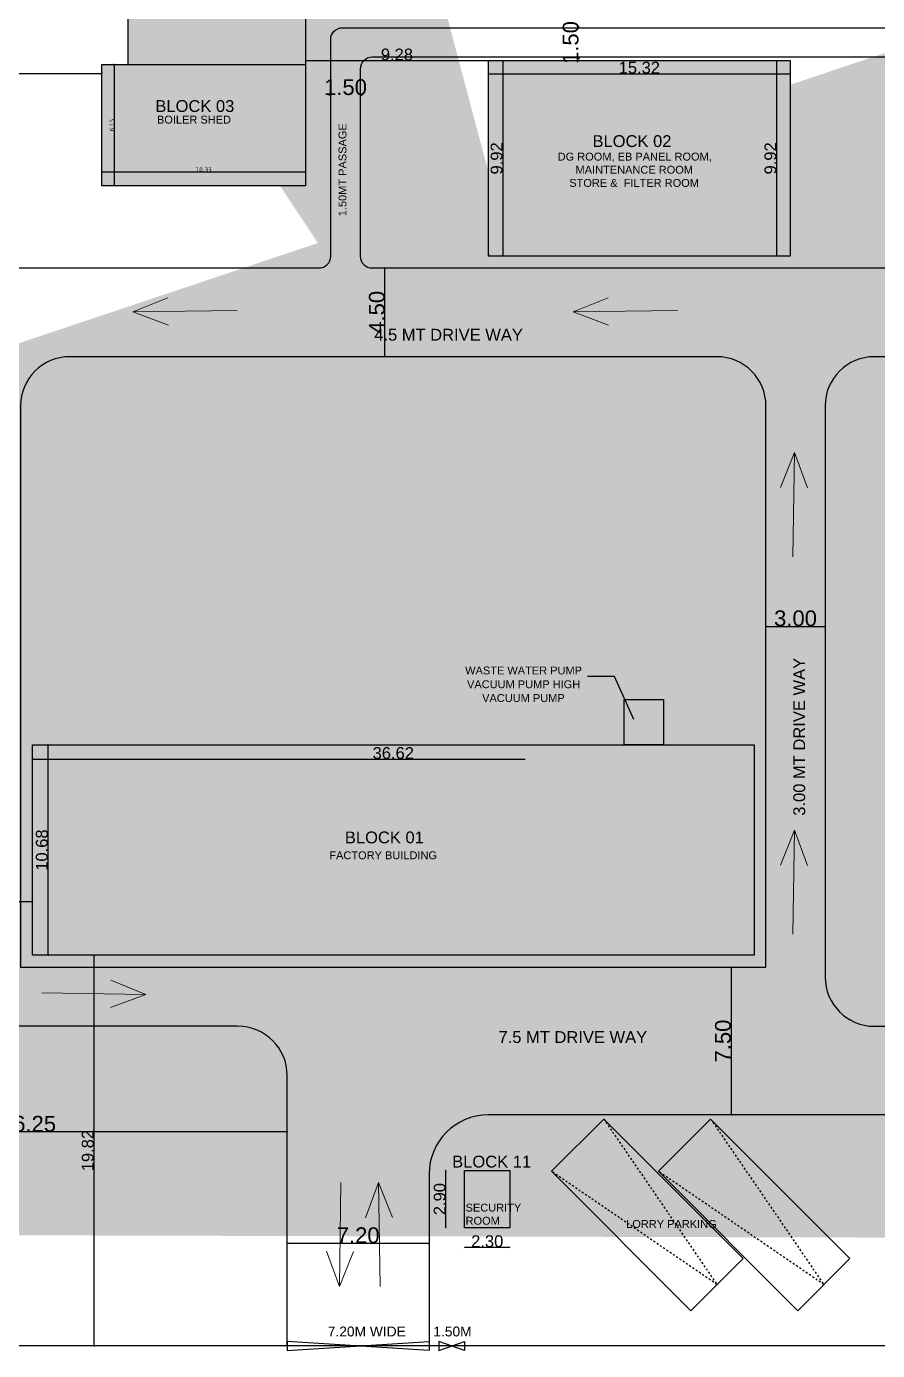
# Model space of a CAD drawing. Header units: metres. Extents: x 0 to 11269, y -5244 to -4054.
# Drawn here: x 10673.7 to 10716.9, y -4828.2 to -4761 of the extents above; entities that cross this region are included whole.
import ezdxf

# ---------------------------------------------------------------- set-up
doc = ezdxf.new("R2010")
doc.units = ezdxf.units.M
doc.header["$MEASUREMENT"] = 0
doc.header["$PDMODE"] = 2
doc.linetypes.add('HIDDEN', pattern=[0.375, 0.25, -0.125])
doc.linetypes.add('HIDDEN2', pattern=[0.1875, 0.125, -0.0625])
for name, color, linetype in [('3CON', 3, 'Continuous'), ('DIM', 3, 'Continuous'), ('DIST_EXIT', 7, 'Continuous'), ('ROAD', 5, 'Continuous')]:
    doc.layers.add(name, color=color, linetype=linetype)
doc.layers.add('Road-JSCPL', color=160, linetype='Continuous', lineweight=25)
doc.styles.get("Standard").update_dxf_attribs({"font": 'arial.ttf'})
doc.styles.add('STYLE1', font='tahoma.ttf', dxfattribs={"height": 0.23})
doc.dimstyles.new('300', dxfattribs={"dimscale": 0.1, "dimtxt": 500, "dimasz": 2000, "dimexe": 400, "dimexo": 1500, "dimgap": 0, "dimtad": 1, "dimlfac": 0.001, "dimzin": 0, "dimdsep": 46, "dimtxsty": 'Standard', "dimcen": 800, "dimse1": 1, "dimse2": 1, "dimclrd": 1, "dimclre": 5, "dimclrt": 3, "dimadec": 0, "dimazin": 0, "dimtfac": 1, "dimtix": 1, "dimtofl": 0, "dimtmove": 1, "dimatfit": 3, "dimfxl": 0, "dimtolj": 1, "dimtzin": 0, "dimarcsym": 0})
doc.dimstyles.new('FLOOR PLAN', dxfattribs={"dimtxt": 0.4, "dimasz": 0.1, "dimexe": 0.18, "dimexo": 0.0625, "dimgap": 0, "dimtad": 1, "dimzin": 0, "dimdsep": 46, "dimtxsty": 'Standard', "dimblk": 'ARCHTICK', "dimcen": 0.09, "dimse1": 1, "dimse2": 1, "dimclrd": 254, "dimclrt": 3, "dimadec": 0, "dimazin": 0, "dimtfac": 1, "dimtix": 1, "dimtofl": 0, "dimtmove": 1, "dimatfit": 0, "dimfxl": 0, "dimtolj": 1, "dimtzin": 0, "dimlwd": -1, "dimarcsym": 0})

# ---------------------------------------------------------------- blocks, each defined once
blk = doc.blocks.new('_ArchTick')
at = {"color": 0, "lineweight": 0, "const_width": 0.15}
blk.add_lwpolyline([(-0.5, -0.5), (0.5, 0.5)], dxfattribs=at)
blk = doc.blocks.new('*D10')
at = {"layer": 'DEFPOINTS', "color": 0, "linetype": 'ByBlock', "ltscale": 100}
for p in [(10675.987, -4797.429), (10674.789, -4808.106), (10675.987, -4808.106)]:
    blk.add_point(p, dxfattribs=at)
at = {"layer": 'DIM', "color": 254, "linetype": 'HIDDEN', "ltscale": 100}
blk.add_line((10674.789, -4797.429), (10674.789, -4808.106), dxfattribs=at)
at = {"layer": 'DIM', "color": 254, "linetype": 'ByBlock', "ltscale": 100, "xscale": 0.1, "yscale": 0.1, "zscale": 0.1}
for p, rotation in [((10674.789, -4797.429), 90), ((10674.789, -4808.106), 270)]:
    blk.add_blockref('_ArchTick', p, dxfattribs=dict(at, rotation=rotation))
at = {"layer": 'DIM', "color": 3, "linetype": 'ByBlock', "ltscale": 100, "insert": (10674.482, -4802.768), "char_height": 0.6, "attachment_point": 5, "rotation": 90}
blk.add_mtext('\\A1;10.68', dxfattribs=at)
blk = doc.blocks.new('*D9')
at = {"layer": 'DEFPOINTS', "color": 0, "linetype": 'ByBlock', "ltscale": 100}
for p in [(10674.001, -4798.604), (10710.626, -4798.154), (10710.626, -4798.604)]:
    blk.add_point(p, dxfattribs=at)
at = {"layer": 'DIM', "color": 254, "linetype": 'HIDDEN', "ltscale": 100}
blk.add_line((10674.001, -4798.154), (10710.626, -4798.154), dxfattribs=at)
at = {"layer": 'DIM', "color": 254, "linetype": 'ByBlock', "ltscale": 100, "xscale": 0.1, "yscale": 0.1, "zscale": 0.1, "rotation": 180}
blk.add_blockref('_ArchTick', (10674.001, -4798.154), dxfattribs=at)
at = {"layer": 'DIM', "color": 254, "linetype": 'ByBlock', "ltscale": 100, "xscale": 0.1, "yscale": 0.1, "zscale": 0.1}
blk.add_blockref('_ArchTick', (10710.626, -4798.154), dxfattribs=at)
at = {"layer": 'DIM', "color": 3, "linetype": 'ByBlock', "ltscale": 100, "insert": (10692.314, -4797.848), "char_height": 0.6, "attachment_point": 5}
blk.add_mtext('\\A1;36.62', dxfattribs=at)
blk = doc.blocks.new('*D500')
at = {"layer": 'DEFPOINTS', "color": 0, "linetype": 'ByBlock', "ltscale": 100}
for p in [(10678.859, -4762.914), (10678.159, -4769.064), (10678.805, -4769.064)]:
    blk.add_point(p, dxfattribs=at)
at = {"layer": 'DIM', "color": 254, "linetype": 'HIDDEN', "ltscale": 100}
blk.add_line((10678.159, -4762.914), (10678.159, -4769.064), dxfattribs=at)
at = {"layer": 'DIM', "color": 254, "linetype": 'ByBlock', "ltscale": 100, "xscale": 0.1, "yscale": 0.1, "zscale": 0.1}
for p, rotation in [((10678.159, -4762.914), 90), ((10678.159, -4769.064), 270)]:
    blk.add_blockref('_ArchTick', p, dxfattribs=dict(at, rotation=rotation))
at = {"layer": 'DIM', "color": 3, "linetype": 'ByBlock', "ltscale": 100, "insert": (10678.039, -4765.989), "char_height": 0.23, "attachment_point": 5, "rotation": 90, "style": 'STYLE1'}
blk.add_mtext('\\A1;6.15', dxfattribs=at)
blk = doc.blocks.new('*D501')
at = {"layer": 'DEFPOINTS', "color": 0, "linetype": 'ByBlock', "ltscale": 100}
for p in [(10677.529, -4767.742), (10687.859, -4767.742), (10687.859, -4768.366)]:
    blk.add_point(p, dxfattribs=at)
at = {"layer": 'DIM', "color": 254, "linetype": 'HIDDEN', "ltscale": 100}
blk.add_line((10677.529, -4768.366), (10687.859, -4768.366), dxfattribs=at)
at = {"layer": 'DIM', "color": 254, "linetype": 'ByBlock', "ltscale": 100, "xscale": 0.1, "yscale": 0.1, "zscale": 0.1, "rotation": 180}
blk.add_blockref('_ArchTick', (10677.529, -4768.366), dxfattribs=at)
at = {"layer": 'DIM', "color": 254, "linetype": 'ByBlock', "ltscale": 100, "xscale": 0.1, "yscale": 0.1, "zscale": 0.1}
blk.add_blockref('_ArchTick', (10687.859, -4768.366), dxfattribs=at)
at = {"layer": 'DIM', "color": 3, "linetype": 'ByBlock', "ltscale": 100, "insert": (10682.694, -4768.247), "char_height": 0.23, "attachment_point": 5, "style": 'STYLE1'}
blk.add_mtext('\\A1;10.33', dxfattribs=at)
blk = doc.blocks.new('*D5')
at = {"layer": 'DEFPOINTS', "color": 0, "linetype": 'ByBlock', "ltscale": 100}
for p in [(10662.704, -4804.832), (10674.001, -4804.832), (10674.001, -4805.383)]:
    blk.add_point(p, dxfattribs=at)
at = {"layer": 'DIM', "color": 254, "linetype": 'HIDDEN', "ltscale": 100}
blk.add_line((10662.704, -4805.383), (10674.001, -4805.383), dxfattribs=at)
at = {"layer": 'DIM', "color": 254, "linetype": 'ByBlock', "ltscale": 100, "xscale": 0.1, "yscale": 0.1, "zscale": 0.1, "rotation": 180}
blk.add_blockref('_ArchTick', (10662.704, -4805.383), dxfattribs=at)
at = {"layer": 'DIM', "color": 254, "linetype": 'ByBlock', "ltscale": 100, "xscale": 0.1, "yscale": 0.1, "zscale": 0.1}
blk.add_blockref('_ArchTick', (10674.001, -4805.383), dxfattribs=at)
at = {"layer": 'DIM', "color": 3, "linetype": 'ByBlock', "ltscale": 100, "insert": (10668.353, -4805.077), "char_height": 0.6, "attachment_point": 5}
blk.add_mtext('\\A1;11.30', dxfattribs=at)
blk = doc.blocks.new('*D4')
at = {"layer": 'DEFPOINTS', "color": 0, "linetype": 'ByBlock', "ltscale": 100}
for p in [(10675.987, -4808.106), (10675.987, -4827.926), (10677.118, -4827.926)]:
    blk.add_point(p, dxfattribs=at)
at = {"layer": 'DIM', "color": 254, "linetype": 'HIDDEN', "ltscale": 100}
blk.add_line((10677.118, -4808.106), (10677.118, -4827.926), dxfattribs=at)
at = {"layer": 'DIM', "color": 254, "linetype": 'ByBlock', "ltscale": 100, "xscale": 0.1, "yscale": 0.1, "zscale": 0.1}
for p, rotation in [((10677.118, -4808.106), 90), ((10677.118, -4827.926), 270)]:
    blk.add_blockref('_ArchTick', p, dxfattribs=dict(at, rotation=rotation))
at = {"layer": 'DIM', "color": 3, "linetype": 'ByBlock', "ltscale": 100, "insert": (10676.811, -4818.016), "char_height": 0.6, "attachment_point": 5, "rotation": 90}
blk.add_mtext('\\A1;19.82', dxfattribs=at)
blk = doc.blocks.new('*D520')
at = {"layer": 'DEFPOINTS', "color": 0, "linetype": 'ByBlock', "ltscale": 100}
for p in [(10697.14, -4762.718), (10697.14, -4763.067), (10687.859, -4769.064)]:
    blk.add_point(p, dxfattribs=at)
at = {"layer": 'DIM', "color": 254, "linetype": 'HIDDEN', "ltscale": 100}
blk.add_line((10687.859, -4762.718), (10697.14, -4762.718), dxfattribs=at)
at = {"layer": 'DIM', "color": 254, "linetype": 'ByBlock', "ltscale": 100, "xscale": 0.1, "yscale": 0.1, "zscale": 0.1, "rotation": 180}
blk.add_blockref('_ArchTick', (10687.859, -4762.718), dxfattribs=at)
at = {"layer": 'DIM', "color": 254, "linetype": 'ByBlock', "ltscale": 100, "xscale": 0.1, "yscale": 0.1, "zscale": 0.1}
blk.add_blockref('_ArchTick', (10697.14, -4762.718), dxfattribs=at)
at = {"layer": 'DIM', "color": 3, "linetype": 'ByBlock', "ltscale": 100, "insert": (10692.5, -4762.412), "char_height": 0.6, "attachment_point": 5}
blk.add_mtext('\\A1;9.28', dxfattribs=at)
blk = doc.blocks.new('*D524')
at = {"layer": 'DEFPOINTS', "color": 0, "linetype": 'ByBlock', "ltscale": 100}
for p in [(10710.137, -4762.718), (10710.137, -4772.638), (10711.762, -4772.638)]:
    blk.add_point(p, dxfattribs=at)
at = {"layer": 'DIM', "color": 254, "linetype": 'HIDDEN', "ltscale": 100}
blk.add_line((10711.762, -4762.718), (10711.762, -4772.638), dxfattribs=at)
at = {"layer": 'DIM', "color": 254, "linetype": 'ByBlock', "ltscale": 100, "xscale": 0.1, "yscale": 0.1, "zscale": 0.1}
for p, rotation in [((10711.762, -4762.718), 90), ((10711.762, -4772.638), 270)]:
    blk.add_blockref('_ArchTick', p, dxfattribs=dict(at, rotation=rotation))
at = {"layer": 'DIM', "color": 3, "linetype": 'ByBlock', "ltscale": 100, "insert": (10711.456, -4767.678), "char_height": 0.6, "attachment_point": 5, "rotation": 90}
blk.add_mtext('\\A1;9.92', dxfattribs=at)
blk = doc.blocks.new('*D525')
at = {"layer": 'DEFPOINTS', "color": 0, "linetype": 'ByBlock', "ltscale": 100}
for p in [(10712.46, -4763.384), (10697.14, -4764.738), (10712.46, -4764.738)]:
    blk.add_point(p, dxfattribs=at)
at = {"layer": 'DIM', "color": 254, "linetype": 'HIDDEN', "ltscale": 100}
blk.add_line((10697.14, -4763.384), (10712.46, -4763.384), dxfattribs=at)
at = {"layer": 'DIM', "color": 254, "linetype": 'ByBlock', "ltscale": 100, "xscale": 0.1, "yscale": 0.1, "zscale": 0.1, "rotation": 180}
blk.add_blockref('_ArchTick', (10697.14, -4763.384), dxfattribs=at)
at = {"layer": 'DIM', "color": 254, "linetype": 'ByBlock', "ltscale": 100, "xscale": 0.1, "yscale": 0.1, "zscale": 0.1}
blk.add_blockref('_ArchTick', (10712.46, -4763.384), dxfattribs=at)
at = {"layer": 'DIM', "color": 3, "linetype": 'ByBlock', "ltscale": 100, "insert": (10704.8, -4763.078), "char_height": 0.6, "attachment_point": 5}
blk.add_mtext('\\A1;15.32', dxfattribs=at)
blk = doc.blocks.new('*D526')
at = {"layer": 'DEFPOINTS', "color": 0, "linetype": 'ByBlock', "ltscale": 100}
for p in [(10699.493, -4762.718), (10697.868, -4772.638), (10699.493, -4772.638)]:
    blk.add_point(p, dxfattribs=at)
at = {"layer": 'DIM', "color": 254, "linetype": 'HIDDEN', "ltscale": 100}
blk.add_line((10697.868, -4762.718), (10697.868, -4772.638), dxfattribs=at)
at = {"layer": 'DIM', "color": 254, "linetype": 'ByBlock', "ltscale": 100, "xscale": 0.1, "yscale": 0.1, "zscale": 0.1}
for p, rotation in [((10697.868, -4762.718), 90), ((10697.868, -4772.638), 270)]:
    blk.add_blockref('_ArchTick', p, dxfattribs=dict(at, rotation=rotation))
at = {"layer": 'DIM', "color": 3, "linetype": 'ByBlock', "ltscale": 100, "insert": (10697.561, -4767.678), "char_height": 0.6, "attachment_point": 5, "rotation": 90}
blk.add_mtext('\\A1;9.92', dxfattribs=at)
blk = doc.blocks.new('*D529')
at = {"layer": 'DEFPOINTS', "color": 0, "linetype": 'ByBlock', "ltscale": 100}
for p in [(10667.551, -4762.354), (10677.529, -4762.354), (10677.529, -4763.378)]:
    blk.add_point(p, dxfattribs=at)
at = {"layer": 'DIM', "color": 254, "linetype": 'HIDDEN', "ltscale": 100}
blk.add_line((10667.551, -4763.378), (10677.529, -4763.378), dxfattribs=at)
at = {"layer": 'DIM', "color": 254, "linetype": 'ByBlock', "ltscale": 100, "xscale": 0.1, "yscale": 0.1, "zscale": 0.1, "rotation": 180}
blk.add_blockref('_ArchTick', (10667.551, -4763.378), dxfattribs=at)
at = {"layer": 'DIM', "color": 254, "linetype": 'ByBlock', "ltscale": 100, "xscale": 0.1, "yscale": 0.1, "zscale": 0.1}
blk.add_blockref('_ArchTick', (10677.529, -4763.378), dxfattribs=at)
at = {"layer": 'DIM', "color": 3, "linetype": 'ByBlock', "ltscale": 100, "insert": (10672.54, -4763.257), "char_height": 0.23, "attachment_point": 5, "style": 'STYLE1'}
blk.add_mtext('\\A1;9.98', dxfattribs=at)
blk = doc.blocks.new('*D442')
at = {"layer": 'DEFPOINTS', "color": 0, "linetype": 'ByBlock', "ltscale": 100}
for p in [(10694.977, -4819.026), (10695.932, -4819.026), (10695.932, -4821.926)]:
    blk.add_point(p, dxfattribs=at)
at = {"layer": 'DIM', "color": 254, "linetype": 'HIDDEN', "ltscale": 100}
blk.add_line((10694.977, -4821.926), (10694.977, -4819.026), dxfattribs=at)
at = {"layer": 'DIM', "color": 254, "linetype": 'ByBlock', "ltscale": 100, "xscale": 0.1, "yscale": 0.1, "zscale": 0.1}
for p, rotation in [((10694.977, -4819.026), 90), ((10694.977, -4821.926), 270)]:
    blk.add_blockref('_ArchTick', p, dxfattribs=dict(at, rotation=rotation))
at = {"layer": 'DIM', "color": 3, "linetype": 'ByBlock', "ltscale": 100, "insert": (10694.671, -4820.476), "char_height": 0.6, "attachment_point": 5, "rotation": 90}
blk.add_mtext('\\A1;2.90', dxfattribs=at)
blk = doc.blocks.new('*D443')
at = {"layer": 'DEFPOINTS', "color": 0, "linetype": 'ByBlock', "ltscale": 100}
for p in [(10695.932, -4821.926), (10698.232, -4821.926), (10695.932, -4822.922)]:
    blk.add_point(p, dxfattribs=at)
at = {"layer": 'DIM', "color": 254, "linetype": 'HIDDEN', "ltscale": 100}
blk.add_line((10698.232, -4822.922), (10695.932, -4822.922), dxfattribs=at)
at = {"layer": 'DIM', "color": 254, "linetype": 'ByBlock', "ltscale": 100, "xscale": 0.1, "yscale": 0.1, "zscale": 0.1, "rotation": 180}
blk.add_blockref('_ArchTick', (10695.932, -4822.922), dxfattribs=at)
at = {"layer": 'DIM', "color": 254, "linetype": 'ByBlock', "ltscale": 100, "xscale": 0.1, "yscale": 0.1, "zscale": 0.1}
blk.add_blockref('_ArchTick', (10698.232, -4822.922), dxfattribs=at)
at = {"layer": 'DIM', "color": 3, "linetype": 'ByBlock', "ltscale": 100, "insert": (10697.082, -4822.616), "char_height": 0.6, "attachment_point": 5}
blk.add_mtext('\\A1;2.30', dxfattribs=at)
blk = doc.blocks.new('A$Cf77b8192')
at = {"layer": '3CON', "color": 7, "linetype": 'HIDDEN2', "ltscale": 100}
blk.add_lwpolyline([(0, 3750), (10000, 1875), (0, 0)], dxfattribs=at)
at = {"layer": 'DIM', "linetype": 'ByBlock', "ltscale": 100}
blk.add_lwpolyline([(0, 0), (10000, 0), (10000, 3750), (0, 3750)], close=True, dxfattribs=at)
blk = doc.blocks.new('*D537')
at = {"layer": 'DEFPOINTS', "color": 0, "linetype": 'ByBlock', "ltscale": 100}
for p in [(10691.892, -4773.238), (10692.314, -4773.238), (10692.314, -4777.738)]:
    blk.add_point(p, dxfattribs=at)
at = {"layer": 'ROAD', "color": 254, "linetype": 'HIDDEN', "ltscale": 100}
blk.add_line((10691.892, -4777.738), (10691.892, -4773.238), dxfattribs=at)
at = {"layer": 'ROAD', "color": 254, "linetype": 'ByBlock', "ltscale": 100, "xscale": 0.1, "yscale": 0.1, "zscale": 0.1}
for p, rotation in [((10691.892, -4773.238), 90), ((10691.892, -4777.738), 270)]:
    blk.add_blockref('_ArchTick', p, dxfattribs=dict(at, rotation=rotation))
at = {"layer": 'ROAD', "color": 3, "linetype": 'ByBlock', "ltscale": 100, "insert": (10691.484, -4775.488), "char_height": 0.8, "attachment_point": 5, "rotation": 90}
blk.add_mtext('\\A1;4.50', dxfattribs=at)
blk = doc.blocks.new('*D540')
at = {"layer": 'DEFPOINTS', "color": 0, "linetype": 'ByBlock', "ltscale": 100}
for p in [(10714.226, -4791.423), (10714.226, -4792.472), (10711.226, -4794.472)]:
    blk.add_point(p, dxfattribs=at)
at = {"layer": 'ROAD', "color": 254, "linetype": 'HIDDEN', "ltscale": 100}
blk.add_line((10711.226, -4791.423), (10714.226, -4791.423), dxfattribs=at)
at = {"layer": 'ROAD', "color": 254, "linetype": 'ByBlock', "ltscale": 100, "xscale": 0.1, "yscale": 0.1, "zscale": 0.1, "rotation": 180}
blk.add_blockref('_ArchTick', (10711.226, -4791.423), dxfattribs=at)
at = {"layer": 'ROAD', "color": 254, "linetype": 'ByBlock', "ltscale": 100, "xscale": 0.1, "yscale": 0.1, "zscale": 0.1}
blk.add_blockref('_ArchTick', (10714.226, -4791.423), dxfattribs=at)
at = {"layer": 'ROAD', "color": 3, "linetype": 'ByBlock', "ltscale": 100, "insert": (10712.726, -4791.015), "char_height": 0.8, "attachment_point": 5}
blk.add_mtext('\\A1;3.00', dxfattribs=at)
blk = doc.blocks.new('*D543')
at = {"layer": 'DEFPOINTS', "color": 0, "linetype": 'ByBlock', "ltscale": 100}
for p in [(10711.226, -4808.706), (10709.456, -4816.206), (10711.226, -4816.206)]:
    blk.add_point(p, dxfattribs=at)
at = {"layer": 'ROAD', "color": 254, "linetype": 'HIDDEN', "ltscale": 100}
blk.add_line((10709.456, -4808.706), (10709.456, -4816.206), dxfattribs=at)
at = {"layer": 'ROAD', "color": 254, "linetype": 'ByBlock', "ltscale": 100, "xscale": 0.1, "yscale": 0.1, "zscale": 0.1}
for p, rotation in [((10709.456, -4808.706), 90), ((10709.456, -4816.206), 270)]:
    blk.add_blockref('_ArchTick', p, dxfattribs=dict(at, rotation=rotation))
at = {"layer": 'ROAD', "color": 3, "linetype": 'ByBlock', "ltscale": 100, "insert": (10709.047, -4812.456), "char_height": 0.8, "attachment_point": 5, "rotation": 90}
blk.add_mtext('\\A1;7.50', dxfattribs=at)
blk = doc.blocks.new('*D544')
at = {"layer": 'DEFPOINTS', "color": 0, "linetype": 'ByBlock', "ltscale": 100}
for p in [(10686.932, -4822.722), (10686.932, -4823.566), (10694.132, -4823.566)]:
    blk.add_point(p, dxfattribs=at)
at = {"layer": 'ROAD', "color": 254, "linetype": 'HIDDEN', "ltscale": 100}
blk.add_line((10694.132, -4822.722), (10686.932, -4822.722), dxfattribs=at)
at = {"layer": 'ROAD', "color": 254, "linetype": 'ByBlock', "ltscale": 100, "xscale": 0.1, "yscale": 0.1, "zscale": 0.1, "rotation": 180}
blk.add_blockref('_ArchTick', (10686.932, -4822.722), dxfattribs=at)
at = {"layer": 'ROAD', "color": 254, "linetype": 'ByBlock', "ltscale": 100, "xscale": 0.1, "yscale": 0.1, "zscale": 0.1}
blk.add_blockref('_ArchTick', (10694.132, -4822.722), dxfattribs=at)
at = {"layer": 'ROAD', "color": 3, "linetype": 'ByBlock', "ltscale": 100, "insert": (10690.532, -4822.313), "char_height": 0.8, "attachment_point": 5}
blk.add_mtext('\\A1;7.20', dxfattribs=at)
blk = doc.blocks.new('*D545')
at = {"layer": 'DEFPOINTS', "color": 0, "linetype": 'ByBlock', "ltscale": 100}
for p in [(10689.14, -4763.233), (10690.64, -4763.233), (10689.14, -4764.477)]:
    blk.add_point(p, dxfattribs=at)
at = {"layer": 'ROAD', "color": 254, "linetype": 'HIDDEN', "ltscale": 100}
for p, q in [((10689.14, -4764.477), (10689.04, -4764.477)), ((10690.64, -4764.477), (10690.74, -4764.477))]:
    blk.add_line(p, q, dxfattribs=at)
at = {"layer": 'ROAD', "color": 254, "linetype": 'ByBlock', "ltscale": 100, "xscale": 0.1, "yscale": 0.1, "zscale": 0.1}
blk.add_blockref('_ArchTick', (10689.14, -4764.477), dxfattribs=at)
at = {"layer": 'ROAD', "color": 254, "linetype": 'ByBlock', "ltscale": 100, "xscale": 0.1, "yscale": 0.1, "zscale": 0.1, "rotation": 180}
blk.add_blockref('_ArchTick', (10690.64, -4764.477), dxfattribs=at)
at = {"layer": 'ROAD', "color": 3, "linetype": 'ByBlock', "ltscale": 100, "insert": (10689.89, -4764.069), "char_height": 0.8, "attachment_point": 5}
blk.add_mtext('\\A1;1.50', dxfattribs=at)
blk = doc.blocks.new('*D546')
at = {"layer": 'DEFPOINTS', "color": 0, "linetype": 'ByBlock', "ltscale": 100}
for p in [(10703.006, -4761.051), (10701.726, -4762.551), (10703.006, -4762.551)]:
    blk.add_point(p, dxfattribs=at)
at = {"layer": 'ROAD', "color": 254, "linetype": 'HIDDEN', "ltscale": 100}
for p, q in [((10701.726, -4761.051), (10701.726, -4760.951)), ((10701.726, -4762.551), (10701.726, -4762.651))]:
    blk.add_line(p, q, dxfattribs=at)
at = {"layer": 'ROAD', "color": 254, "linetype": 'ByBlock', "ltscale": 100, "xscale": 0.1, "yscale": 0.1, "zscale": 0.1}
for p, rotation in [((10701.726, -4761.051), 270), ((10701.726, -4762.551), 90)]:
    blk.add_blockref('_ArchTick', p, dxfattribs=dict(at, rotation=rotation))
at = {"layer": 'ROAD', "color": 3, "linetype": 'ByBlock', "ltscale": 100, "insert": (10701.317, -4761.801), "char_height": 0.8, "attachment_point": 5, "rotation": 90}
blk.add_mtext('\\A1;1.50', dxfattribs=at)
blk = doc.blocks.new('*D624')
at = {"layer": 'DEFPOINTS', "color": 0, "linetype": 'ByBlock', "ltscale": 100}
for p in [(10660.68, -4817.069), (10660.68, -4820.829), (10686.932, -4820.829)]:
    blk.add_point(p, dxfattribs=at)
at = {"layer": 'DIM', "color": 254, "linetype": 'HIDDEN', "ltscale": 100}
blk.add_line((10686.932, -4817.069), (10660.68, -4817.069), dxfattribs=at)
at = {"layer": 'DIM', "color": 254, "linetype": 'ByBlock', "ltscale": 100, "xscale": 0.1, "yscale": 0.1, "zscale": 0.1, "rotation": 180}
blk.add_blockref('_ArchTick', (10660.68, -4817.069), dxfattribs=at)
at = {"layer": 'DIM', "color": 254, "linetype": 'ByBlock', "ltscale": 100, "xscale": 0.1, "yscale": 0.1, "zscale": 0.1}
blk.add_blockref('_ArchTick', (10686.932, -4817.069), dxfattribs=at)
at = {"layer": 'DIM', "color": 3, "linetype": 'ByBlock', "ltscale": 100, "insert": (10673.806, -4816.66), "char_height": 0.8, "attachment_point": 5}
blk.add_mtext('\\A1;26.25', dxfattribs=at)

msp = doc.modelspace()

# ---------------------------------------------------------------- hatches: boundary and pattern name
at = {"layer": 'DIST_EXIT', "linetype": 'ByBlock'}
h = msp.add_hatch(dxfattribs=at)
h.set_pattern_fill('ANSI36', color=8, scale=5)
h.paths.add_polyline_path([(10749.65327, -4805.2794), (10761.65327, -4805.2794), (10761.65327, -4807.6794), (10749.65327, -4807.6794)])
h.paths.add_polyline_path([(10698.23245, -4819.02641), (10698.23245, -4821.92641), (10695.93245, -4821.92641), (10695.93245, -4819.02641)])
h.paths.add_polyline_path([(10654.67992, -4821.91716), (10660.67992, -4821.91716), (10660.67992, -4817.91716), (10654.67992, -4817.91716)])
h.paths.add_polyline_path([(10660.20522, -4804.83195), (10662.70396, -4804.83195), (10662.70396, -4807.3307), (10660.20522, -4807.3307)])
h.paths.add_polyline_path([(10674.00145, -4797.42941), (10704.02645, -4797.42941), (10704.02645, -4795.12941), (10706.02645, -4795.12941), (10706.02645, -4797.42941), (10710.62645, -4797.42941), (10710.62645, -4808.10641), (10674.00145, -4808.10641)])
h.paths.add_polyline_path([(10687.85922, -4759.11441), (10687.85922, -4762.91441), (10687.85922, -4769.06441), (10677.52922, -4769.06441), (10677.52922, -4762.91441), (10678.85922, -4762.91441), (10678.85922, -4759.11441)])
h.paths.add_polyline_path([(10712.45991, -4762.71811), (10712.45991, -4772.63791), (10697.13991, -4772.63791), (10697.13991, -4762.71811)])
h.paths.add_polyline_path([(10701.65849, -4757.02067), (10701.65849, -4760.02067), (10703.80849, -4760.02067), (10703.80849, -4757.02067)])
h.paths.add_polyline_path([(10721.46681, -4771.49166), (10721.46681, -4765.49166), (10723.86681, -4765.49166), (10723.86681, -4771.49166)])
h.paths.add_polyline_path([(10726.26681, -4765.59166), (10734.46681, -4765.59166), (10734.46681, -4762.29166), (10726.26681, -4762.29166)])
h.paths.add_polyline_path([(10728.36681, -4769.09166), (10734.36681, -4769.09166), (10734.36681, -4771.49166), (10728.36681, -4771.49166)])

# ---------------------------------------------------------------- linework, layer by layer
at = {"layer": 'DIM', "color": 4, "linetype": 'ByBlock', "ltscale": 100}
for p, q in [((10678.85922, -4762.91441), (10687.85922, -4762.91441)), ((10697.13991, -4772.54312), (10697.13991, -4772.63791))]:
    msp.add_line(p, q, dxfattribs=at)
at = {"layer": 'DIM', "color": 6, "linetype": 'ByBlock', "ltscale": 100}
msp.add_line((10754.81965, -4827.92641), (10641.28601, -4827.92641), dxfattribs=at)
at = {"layer": 'DIM', "color": 7, "linetype": 'ByBlock', "ltscale": 100}
for p, q in [((10686.93245, -4827.69641), (10686.93245, -4828.15641)), ((10686.93245, -4828.15641), (10694.13245, -4827.69641)), ((10694.13245, -4828.15641), (10686.93245, -4827.69641)), ((10694.13245, -4827.69641), (10694.13245, -4828.15641)), ((10694.13245, -4827.69641), (10694.13245, -4828.15641)), ((10694.63245, -4827.69641), (10694.63245, -4828.15641)), ((10694.63245, -4828.15641), (10695.93245, -4827.69641)), ((10695.93245, -4828.15641), (10694.63245, -4827.69641)), ((10695.93245, -4827.69641), (10695.93245, -4828.15641))]:
    msp.add_line(p, q, dxfattribs=at)
at = {"layer": 'DIM', "color": 4, "linetype": 'ByBlock', "ltscale": 100}
for points in [[(10687.85922, -4759.11441), (10687.85922, -4762.91441), (10687.85922, -4769.06441), (10677.52922, -4769.06441), (10677.52922, -4762.91441), (10678.85922, -4762.91441), (10678.85922, -4759.11441)], [(10712.45991, -4762.71811), (10712.45991, -4772.63791), (10697.13991, -4772.63791), (10697.13991, -4762.71811)], [(10704.02645, -4795.12941), (10706.02645, -4795.12941), (10706.02645, -4797.42941), (10704.02645, -4797.42941)], [(10674.00145, -4797.42941), (10710.62645, -4797.42941), (10710.62645, -4808.10641), (10674.00145, -4808.10641)], [(10698.23245, -4819.02641), (10698.23245, -4821.92641), (10695.93245, -4821.92641), (10695.93245, -4819.02641)]]:
    msp.add_lwpolyline(points, close=True, dxfattribs=at)
at = {"layer": 'DIM', "color": 7, "linetype": 'ByBlock', "ltscale": 100}
msp.add_lwpolyline([(10691.23991, -4762.55107, 0.41421356), (10690.63991, -4763.15107), (10690.63991, -4772.63791, 0.41421356), (10691.23991, -4773.23791), (10717.66681, -4773.23791, 0.41421356), (10718.26681, -4772.63791), (10718.26681, -4763.15107, 0.41421356), (10717.66681, -4762.55107), (10691.23991, -4762.55107)], format="xyb", dxfattribs=at)
at = {"layer": 'DIM', "color": 4, "linetype": 'ByBlock', "ltscale": 100}
msp.add_lwpolyline([(10697.13991, -4772.63791), (10697.13991, -4772.54312)], dxfattribs=at)
at = {"layer": 'ROAD', "linetype": 'ByBlock', "ltscale": 100}
msp.add_line((10694.13245, -4827.92641), (10686.93245, -4827.92641), dxfattribs=at)
for points in [[(10724.23664, -4816.20641), (10697.13245, -4816.20641, 0.41421356), (10694.13245, -4819.20641), (10694.13245, -4827.92641), (10686.93245, -4827.92641), (10686.93245, -4814.20641, 0.41421356), (10684.43245, -4811.70641), (10671.40145, -4811.70641, -0.41421356), (10668.90145, -4809.20641), (10668.90145, -4775.73791, -0.41421356), (10671.40145, -4773.23791), (10688.53991, -4773.23791, 0.41421356), (10689.13991, -4772.63791), (10689.13991, -4761.65107, -0.41421356), (10689.73991, -4761.05107), (10719.16681, -4761.05107, -0.41421356)], [(10673.40145, -4808.70641), (10711.22645, -4808.70641), (10711.22645, -4780.23791, 0.41421356), (10708.72645, -4777.73791), (10675.90145, -4777.73791, 0.41421356), (10673.40145, -4780.23791), (10673.40145, -4808.70641)]]:
    msp.add_lwpolyline(points, format="xyb", dxfattribs=at)
msp.add_lwpolyline([(10716.72645, -4811.70641), (10741.65327, -4811.70641, 0.41421356), (10744.15327, -4809.20641), (10744.15327, -4780.23791, 0.41421356), (10741.65327, -4777.73791), (10716.72645, -4777.73791, 0.41421356), (10714.22645, -4780.23791), (10714.22645, -4809.20641, 0.41421356)], format="xyb", close=True, dxfattribs=at)
at = {"layer": 'Road-JSCPL', "linetype": 'ByBlock', "lineweight": 0}
for points in [[(10680.8804, -4774.75652), (10679.10486, -4775.46946), (10680.90025, -4776.13082)], [(10703.21843, -4774.75652), (10701.44289, -4775.46946), (10703.23828, -4776.13082)], [(10684.39112, -4775.3931), (10679.10486, -4775.46946)], [(10706.72915, -4775.3931), (10701.44289, -4775.46946)], [(10711.961, -4784.37596), (10712.67394, -4782.60042), (10713.3353, -4784.39581)], [(10712.59758, -4787.88668), (10712.67394, -4782.60042)], [(10711.961, -4803.53191), (10712.67394, -4801.75637), (10713.3353, -4803.55176)], [(10712.59758, -4807.04263), (10712.67394, -4801.75637)], [(10674.4744, -4810.01179), (10679.76066, -4810.08815)], [(10677.98513, -4809.37521), (10679.76066, -4810.08815), (10677.96528, -4810.74951)], [(10689.65626, -4819.62773), (10689.57991, -4824.914)], [(10692.28087, -4821.40327), (10691.56793, -4819.62773), (10690.90657, -4821.42312)], [(10691.64429, -4824.914), (10691.56793, -4819.62773)], [(10690.29285, -4823.13846), (10689.57991, -4824.914), (10688.91855, -4823.11861)]]:
    msp.add_lwpolyline(points, dxfattribs=at)

# ---------------------------------------------------------------- block references
at = {"layer": 'ROAD', "linetype": 'ByBlock', "ltscale": 100, "xscale": 0.001, "yscale": 0.001, "zscale": 0.001, "rotation": 315}
for p in [(10700.34121, -4819.06363), (10705.76472, -4819.06363)]:
    msp.add_blockref('A$Cf77b8192', p, dxfattribs=at)

# ---------------------------------------------------------------- texts
at = {"layer": '3CON'}
for s, height, p in [('BLOCK 03', 0.6, (10680.24216, -4765.32381)), ('BOILER SHED', 0.4, (10680.32224, -4765.91241)), ('BLOCK 02', 0.6, (10702.42285, -4767.10206)), ('BLOCK 01', 0.6, (10689.85965, -4802.42606)), ('FACTORY BUILDING', 0.4, (10689.06965, -4803.23241)), ('BLOCK 11', 0.6, (10695.30302, -4818.87268)), ('LORRY PARKING', 0.4, (10704.13071, -4821.93625)), ('7.20M WIDE', 0.5, (10688.99202, -4827.44041)), ('1.50M', 0.5, (10694.34845, -4827.44041))]:
    msp.add_text(s, height=height, dxfattribs=at).set_placement(p)
at = {"layer": '3CON', "linetype": 'ByBlock', "ltscale": 100, "width": 8.9363789, "attachment_point": 1, "rotation": 90}
for s, insert, char_height in [('{\\W6.9349;  }1.50MT PASSAGE', (10689.53697, -4772.76689), 0.4), ('{\\W2.076056; }3.00 MT DRIVE WAY', (10712.61365, -4801.51097), 0.6)]:
    msp.add_mtext(s, dxfattribs=dict(at, insert=insert, char_height=char_height))
at = {"layer": '3CON', "linetype": 'ByBlock', "char_height": 0.4, "attachment_point": 1}
for s, insert, width in [('{\\W0.502647; }DG ROOM, EB PANEL ROOM, \\P{\\W6.475406; }MAINTENANCE ROOM \\P{\\W4.421803; }STORE &  FILTER ROOM', (10700.55775, -4767.38812), 7.8875888), ('SECURITY ROOM', (10695.9831, -4820.70695), 2.9188706)]:
    msp.add_mtext(s, dxfattribs=dict(at, insert=insert, width=width))
at = {"layer": '3CON', "linetype": 'ByBlock', "ltscale": 100, "char_height": 0.6, "width": 8.9363789, "attachment_point": 1}
for s, insert in [('{\\W3.024211; }4.5 MT DRIVE WAY', (10690.64425, -4776.32504)), ('{\\W3.086601; }7.5 MT DRIVE WAY', (10696.93417, -4811.95493))]:
    msp.add_mtext(s, dxfattribs=dict(at, insert=insert))
at = {"layer": '3CON', "linetype": 'ByBlock', "insert": (10695.92502, -4793.45686), "char_height": 0.4, "width": 5.9592524, "attachment_point": 1, "line_spacing_factor": 1.048685}
msp.add_mtext('{\\W0.195659; }WASTE WATER PUMP \\P{\\W0.84768; }VACUUM PUMP HIGH \\P{\\W5.780017; }VACUUM PUMP', dxfattribs=at)

# ---------------------------------------------------------------- dimensions: what is measured, and where the dimension line sits
at = {"layer": 'DIM', "color": 7, "linetype": 'ByBlock', "ltscale": 100}
for base, p1, p2, override, picture, middle in [((10697.13991, -4762.71811), (10687.85922, -4769.06441), (10697.13991, -4763.06657), {"dimtxt": 0.6}, '*D520', (10692.49956, -4762.41176)), ((10677.52922, -4763.37759), (10667.551, -4762.35441), (10677.52922, -4762.35441), {"dimtxt": 0.6, "dimtxsty": 'STYLE1'}, '*D529', (10672.54011, -4763.25734)), ((10712.45991, -4763.38409), (10697.13991, -4764.73831), (10712.45991, -4764.73831), {"dimtxt": 0.6}, '*D525', (10704.79991, -4763.07754)), ((10687.85922, -4768.36641), (10677.52922, -4767.74241), (10687.85922, -4767.74241), {"dimtxt": 0.6, "dimtxsty": 'STYLE1'}, '*D501', (10682.69422, -4768.24662)), ((10710.6264491154, -4798.1544079267), (10674.0014491155, -4798.6044079267), (10710.6264491154, -4798.6044079267), {"dimtxt": 0.6}, '*D9', (10692.3139491155, -4797.8478594956)), ((10674.00145, -4805.38345), (10662.70396, -4804.83195), (10674.00145, -4804.83195), {"dimtxt": 0.6}, '*D5', (10668.35271, -4805.0769)), ((10660.67992, -4817.06851), (10686.93245, -4820.8292), (10660.67992, -4820.8292), {"dimtxt": 0.8}, '*D624', (10673.80619, -4816.66005)), ((10695.93245, -4822.92216), (10698.23245, -4821.92641), (10695.93245, -4821.92641), {"dimtxt": 0.6}, '*D443', (10697.08245, -4822.61561))]:
    dim = msp.add_linear_dim(base=base, p1=p1, p2=p2, dimstyle='FLOOR PLAN', override=override, dxfattribs=at)
    dim.commit()
    dim.dimension.update_dxf_attribs({"geometry": picture, "text_midpoint": middle})
for base, p1, p2, angle, override, picture, middle in [((10678.15884, -4769.06441), (10678.85922, -4762.91441), (10678.80484, -4769.06441), 90, {"dimtxt": 0.6, "dimtxsty": 'STYLE1'}, '*D500', (10678.03928, -4765.98941)), ((10697.86757, -4772.63791), (10699.49274, -4762.71811), (10699.49274, -4772.63791), 270, {"dimtxt": 0.6}, '*D526', (10697.56123, -4767.67801)), ((10711.76236, -4772.63791), (10710.1372, -4762.71811), (10710.1372, -4772.63791), 270, {"dimtxt": 0.6}, '*D524', (10711.45602, -4767.67801)), ((10674.78884, -4808.10641), (10675.98684, -4797.42941), (10675.98684, -4808.10641), 90, {"dimtxt": 0.6}, '*D10', (10674.48249, -4802.76791)), ((10677.11753, -4827.92641), (10675.98684, -4808.10641), (10675.98684, -4827.92641), 90, {"dimtxt": 0.6}, '*D4', (10676.81119, -4818.01641)), ((10694.97731, -4819.02641), (10695.93245, -4821.92641), (10695.93245, -4819.02641), 90, {"dimtxt": 0.6}, '*D442', (10694.67096, -4820.47641))]:
    dim = msp.add_linear_dim(base=base, p1=p1, p2=p2, angle=angle, dimstyle='FLOOR PLAN', override=override, dxfattribs=at)
    dim.commit()
    dim.dimension.update_dxf_attribs({"geometry": picture, "text_midpoint": middle})
at = {"layer": 'ROAD', "color": 7, "linetype": 'ByBlock', "ltscale": 100}
for base, p1, p2, picture, middle in [((10701.72561, -4762.55107), (10703.00554, -4761.05107), (10703.00554, -4762.55107), '*D546', (10701.31715, -4761.80107)), ((10691.8921, -4773.23791), (10692.31395, -4777.73791), (10692.31395, -4773.23791), '*D537', (10691.48364, -4775.48791)), ((10709.45562, -4816.20641), (10711.22645, -4808.70641), (10711.22645, -4816.20641), '*D543', (10709.04716, -4812.45641))]:
    dim = msp.add_linear_dim(base=base, p1=p1, p2=p2, angle=90, dimstyle='FLOOR PLAN', override={"dimtxt": 0.8}, dxfattribs=at)
    dim.commit()
    dim.dimension.update_dxf_attribs({"geometry": picture, "text_midpoint": middle})
for base, p1, p2, picture, middle in [((10689.13991, -4764.47713), (10690.63991, -4763.23286), (10689.13991, -4763.23286), '*D545', (10689.88991, -4764.06867)), ((10714.22645, -4791.42328), (10711.22645, -4794.47216), (10714.22645, -4792.47216), '*D540', (10712.72645, -4791.01455)), ((10686.93245, -4822.72157), (10694.13245, -4823.56641), (10686.93245, -4823.56641), '*D544', (10690.53245, -4822.31311))]:
    dim = msp.add_linear_dim(base=base, p1=p1, p2=p2, dimstyle='FLOOR PLAN', override={"dimtxt": 0.8}, dxfattribs=at)
    dim.commit()
    dim.dimension.update_dxf_attribs({"geometry": picture, "text_midpoint": middle})

# ---------------------------------------------------------------- leaders
at = {"layer": 'DIM', "color": 1, "linetype": 'ByBlock', "ltscale": 100}
msp.add_leader([(10704.52531, -4796.14299), (10703.54303, -4793.95967), (10702.16781, -4793.95967)], dimstyle='300', override={"dimgap": 0.04, "dimtad": 0, "dimfxl": 0.1875}, dxfattribs=at)
at = {"layer": 'DIM', "color": 4, "linetype": 'ByBlock', "ltscale": 100}
for points in [[(10569.15036, -4811.38103), (10569.68225, -4810.65516), (10569.94124, -4810.65516)], [(10539.27988, -4821.95893), (10539.76182, -4821.881), (10539.76182, -4821.635)]]:
    msp.add_leader(points, dimstyle='300', override={"dimgap": 0.04, "dimtad": 0, "dimfxl": 0.1875}, dxfattribs=at)

doc.saveas('drawing.dxf')
